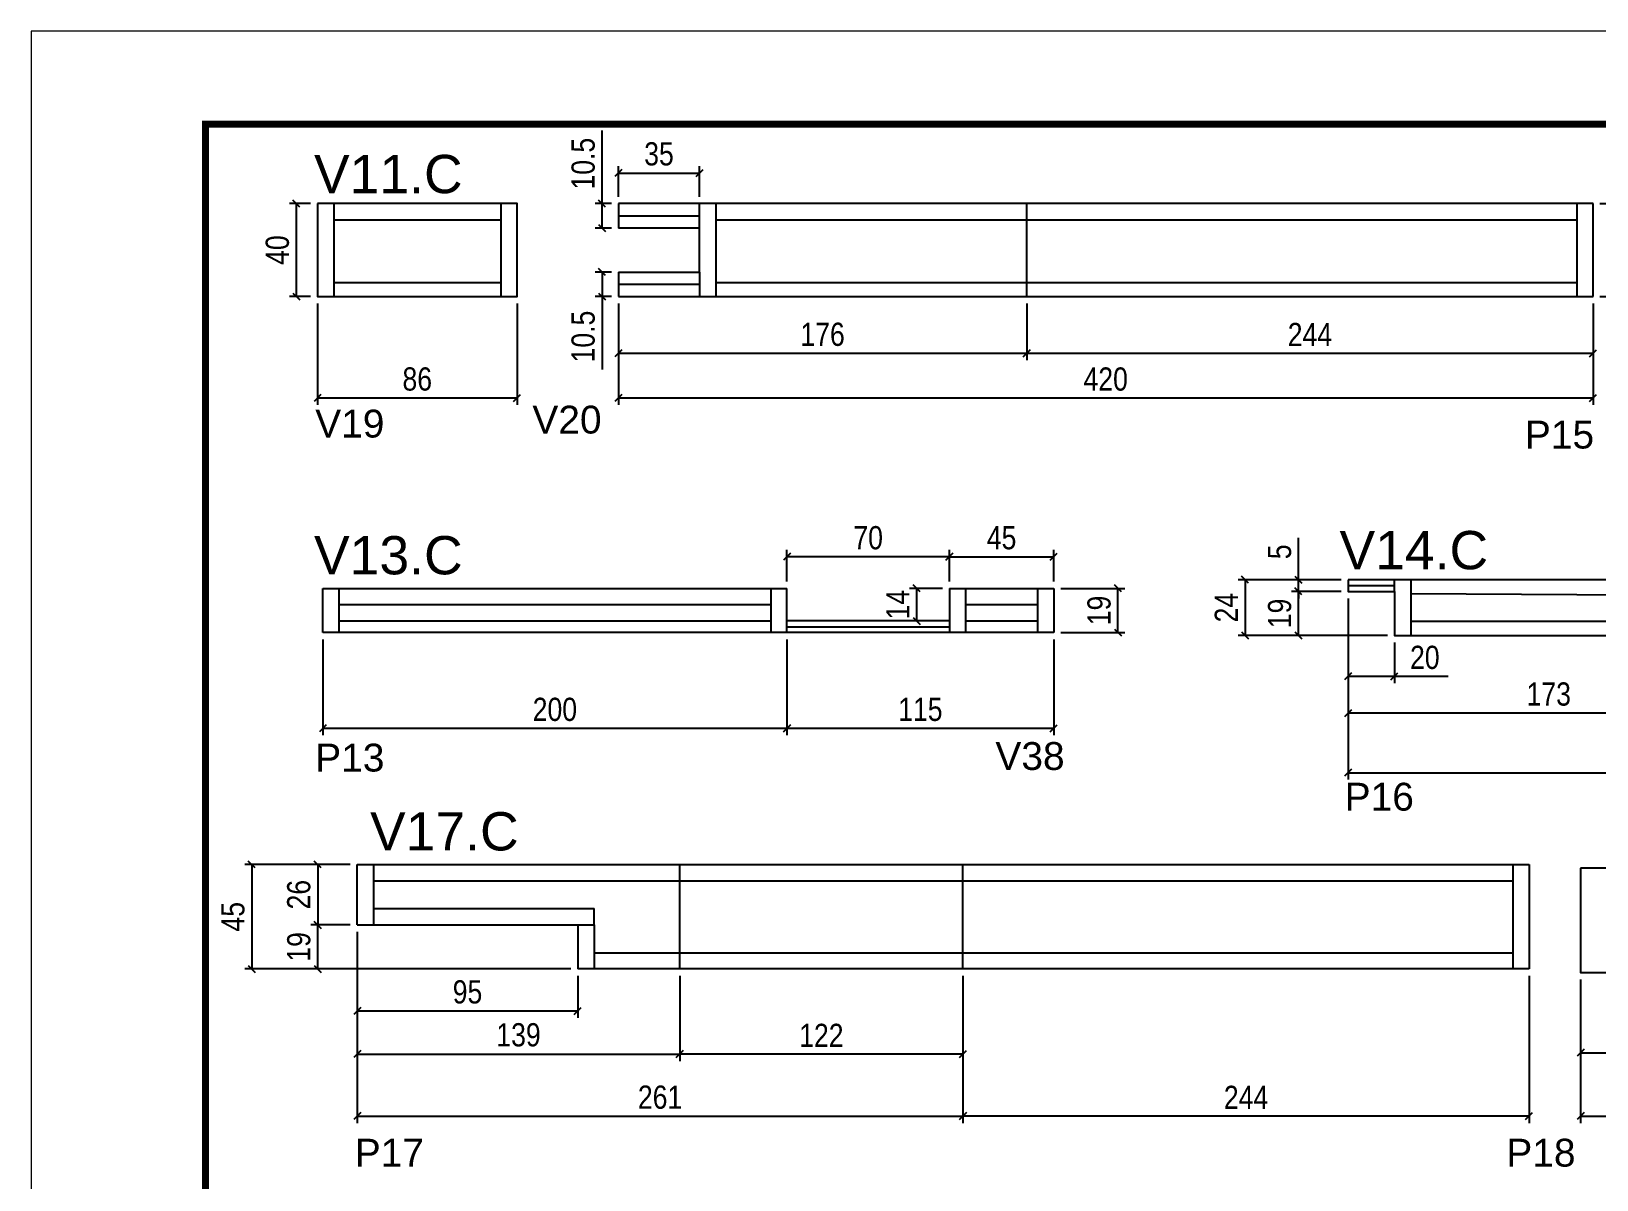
# Model space of a CAD drawing. Extents: x 2513 to 8766, y 921 to 4268.
# Drawn here: x 5696 to 6371, y 2625 to 3120 of the extents above; entities that cross this region are included whole.
import ezdxf

# ---------------------------------------------------------------- set-up
doc = ezdxf.new("R2010")
doc.units = 0
doc.linetypes.add('DASHED', pattern=[0.75, 0.5, -0.25])
for name, color, linetype in [('5', 5, 'Continuous'), ('COTA', 241, 'Continuous'), ('NOMENCLATURA', 7, 'Continuous'), ('Painéis', 200, 'Continuous'), ('SARR_2.2x7', 40, 'Continuous'), ('SARR_EDITAR', 141, 'Continuous')]:
    doc.layers.add(name, color=color, linetype=linetype)
doc.layers.add('Folhas', color=255, linetype='Continuous', lineweight=9)
doc.layers.add('SARRAFO DE PRESSAO', color=251, linetype='DASHED', lineweight=9)
doc.styles.add('COTA TECNICA', font='techl___.ttf', dxfattribs={"height": 10})
doc.styles.add('COTA TECNICA-50', font='techl___.ttf', dxfattribs={"height": 10})
doc.styles.get("Standard").update_dxf_attribs({"font": 'arial.ttf'})
doc.dimstyles.new('COTA PAINEL-50', dxfattribs={"dimtxt": 10, "dimasz": 3, "dimexe": 3, "dimexo": 3, "dimgap": 3, "dimtad": 1, "dimdec": 1, "dimzin": 12, "dimdsep": 46, "dimtxsty": 'COTA TECNICA-50', "dimblk1": 'OBLIQUE', "dimblk2": 'OBLIQUE', "dimsah": 1, "dimcen": 0.9, "dimclrd": 4, "dimclre": 4, "dimclrt": 240, "dimadec": 1, "dimazin": 3, "dimtfac": 1, "dimtdec": 1, "dimtmove": 0, "dimatfit": 3, "dimfxl": 1, "dimtolj": 1, "dimtzin": 12, "dimarcsym": 0})
doc.dimstyles.new('PAINEL', dxfattribs={"dimtxt": 10, "dimasz": 3, "dimexe": 3, "dimexo": 3, "dimgap": 3, "dimtad": 1, "dimdec": 1, "dimzin": 12, "dimdsep": 46, "dimtxsty": 'COTA TECNICA', "dimblk1": 'OBLIQUE', "dimblk2": 'OBLIQUE', "dimsah": 1, "dimcen": 0.9, "dimclrd": 4, "dimclre": 4, "dimclrt": 240, "dimadec": 1, "dimazin": 3, "dimtfac": 1, "dimtdec": 1, "dimtmove": 0, "dimatfit": 3, "dimfxl": 1, "dimtolj": 1, "dimtzin": 12, "dimarcsym": 0})

# ---------------------------------------------------------------- blocks, each defined once
blk = doc.blocks.new('9999999999')
at = {"layer": 'Folhas'}
blk.add_lwpolyline([(98138.98, 34190.21), (99623.98, 34190.21), (99623.98, 35240.21), (98138.98, 35240.21)], close=True, dxfattribs=at)
at = {"layer": 'Folhas', "color": 30, "const_width": 3}
blk.add_lwpolyline([(98213.98, 34230.21), (99583.98, 34230.21), (99583.98, 35200.21), (98213.98, 35200.21)], close=True, dxfattribs=at)
blk = doc.blocks.new('_Oblique')
at = {"color": 0, "linetype": 'ByBlock', "lineweight": -2}
blk.add_line((-0.5, -0.5), (0.5, 0.5), dxfattribs=at)
blk = doc.blocks.new('*D215')
at = {"layer": 'COTA', "color": 4, "lineweight": -2, "transparency": 16777216}
for p, q in [((6263.89, 2875.36), (6263.89, 2822.85)), ((6436.89, 2856.36), (6436.89, 2822.85)), ((6436.89, 2825.85), (6263.89, 2825.85))]:
    blk.add_line(p, q, dxfattribs=at)
at = {"layer": 'Defpoints', "color": 0, "transparency": 16777216}
for p in [(6263.89, 2878.36), (6436.89, 2859.36), (6263.89, 2825.85)]:
    blk.add_point(p, dxfattribs=at)
at = {"layer": 'COTA', "color": 4, "lineweight": -2, "transparency": 16777216, "xscale": 3, "yscale": 3, "zscale": 3, "rotation": 180}
blk.add_blockref('_Oblique', (6263.89, 2825.85), dxfattribs=at)
at = {"layer": 'COTA', "color": 4, "lineweight": -2, "transparency": 16777216, "xscale": 3, "yscale": 3, "zscale": 3}
blk.add_blockref('_Oblique', (6436.89, 2825.85), dxfattribs=at)
at = {"layer": 'COTA', "color": 240, "transparency": 16777216, "insert": (6350.39, 2834.07), "char_height": 10, "attachment_point": 5, "style": 'COTA TECNICA'}
blk.add_mtext('\\A1;173', dxfattribs=at)
blk = doc.blocks.new('*D216')
at = {"layer": 'COTA', "color": 4, "lineweight": -2, "transparency": 16777216}
for p, q in [((6263.89, 2875.36), (6263.89, 2838.76)), ((6283.89, 2856.36), (6283.89, 2838.76)), ((6263.89, 2841.76), (6283.89, 2841.76)), ((6283.89, 2841.76), (6307.1, 2841.76))]:
    blk.add_line(p, q, dxfattribs=at)
at = {"layer": 'Defpoints', "color": 0, "transparency": 16777216}
for p in [(6263.89, 2878.36), (6283.89, 2859.36), (6283.89, 2841.76)]:
    blk.add_point(p, dxfattribs=at)
at = {"layer": 'COTA', "color": 4, "lineweight": -2, "transparency": 16777216, "xscale": 3, "yscale": 3, "zscale": 3, "rotation": 180}
blk.add_blockref('_Oblique', (6263.89, 2841.76), dxfattribs=at)
at = {"layer": 'COTA', "color": 4, "lineweight": -2, "transparency": 16777216, "xscale": 3, "yscale": 3, "zscale": 3}
blk.add_blockref('_Oblique', (6283.89, 2841.76), dxfattribs=at)
at = {"layer": 'COTA', "color": 240, "transparency": 16777216, "insert": (6296.99, 2849.86), "char_height": 10, "attachment_point": 5, "style": 'COTA TECNICA'}
blk.add_mtext('\\A1;20', dxfattribs=at)
blk = doc.blocks.new('*D94')
at = {"layer": 'COTA', "color": 4, "lineweight": -2, "transparency": 16777216}
for p, q in [((6260.89, 2878.36), (6239.54, 2878.36)), ((6242.54, 2859.36), (6242.54, 2878.36)), ((6280.89, 2859.36), (6239.54, 2859.36))]:
    blk.add_line(p, q, dxfattribs=at)
at = {"layer": 'Defpoints', "color": 0, "transparency": 16777216}
for p in [(6242.54, 2878.36), (6263.89, 2878.36), (6283.89, 2859.36)]:
    blk.add_point(p, dxfattribs=at)
at = {"layer": 'COTA', "color": 4, "lineweight": -2, "transparency": 16777216, "xscale": 3, "yscale": 3, "zscale": 3}
for p, rotation in [((6242.54, 2878.36), 90), ((6242.54, 2859.36), 270)]:
    blk.add_blockref('_Oblique', p, dxfattribs=dict(at, rotation=rotation))
at = {"layer": 'COTA', "color": 240, "transparency": 16777216, "insert": (6234.45, 2868.86), "char_height": 10, "attachment_point": 5, "rotation": 90, "style": 'COTA TECNICA'}
blk.add_mtext('\\A1;19', dxfattribs=at)
blk = doc.blocks.new('*D217')
at = {"layer": 'COTA', "color": 4, "lineweight": -2, "transparency": 16777216}
for p, q in [((6242.54, 2883.36), (6242.54, 2901.45)), ((6260.89, 2883.36), (6239.54, 2883.36)), ((6242.54, 2878.36), (6242.54, 2883.36)), ((6260.89, 2878.36), (6239.54, 2878.36)), ((6242.54, 2878.36), (6242.54, 2875.36))]:
    blk.add_line(p, q, dxfattribs=at)
at = {"layer": 'Defpoints', "color": 0, "transparency": 16777216}
for p in [(6242.54, 2883.36), (6263.89, 2883.36), (6263.89, 2878.36)]:
    blk.add_point(p, dxfattribs=at)
at = {"layer": 'COTA', "color": 4, "lineweight": -2, "transparency": 16777216, "xscale": 3, "yscale": 3, "zscale": 3}
for p, rotation in [((6242.54, 2883.36), 270), ((6242.54, 2878.36), 90)]:
    blk.add_blockref('_Oblique', p, dxfattribs=dict(at, rotation=rotation))
at = {"layer": 'COTA', "color": 240, "transparency": 16777216, "insert": (6234.43, 2895.41), "char_height": 10, "attachment_point": 5, "rotation": 90, "style": 'COTA TECNICA'}
blk.add_mtext('\\A1;5', dxfattribs=at)
blk = doc.blocks.new('*D95')
at = {"layer": 'COTA', "color": 4, "lineweight": -2, "transparency": 16777216}
for p, q in [((6260.89, 2883.36), (6216.51, 2883.36)), ((6219.51, 2883.36), (6219.51, 2859.36)), ((6280.89, 2859.36), (6216.51, 2859.36))]:
    blk.add_line(p, q, dxfattribs=at)
at = {"layer": 'Defpoints', "color": 0, "transparency": 16777216}
for p in [(6263.89, 2883.36), (6219.51, 2859.36), (6283.89, 2859.36)]:
    blk.add_point(p, dxfattribs=at)
at = {"layer": 'COTA', "color": 4, "lineweight": -2, "transparency": 16777216, "xscale": 3, "yscale": 3, "zscale": 3}
for p, rotation in [((6219.51, 2883.36), 90), ((6219.51, 2859.36), 270)]:
    blk.add_blockref('_Oblique', p, dxfattribs=dict(at, rotation=rotation))
at = {"layer": 'COTA', "color": 240, "transparency": 16777216, "insert": (6211.44, 2871.36), "char_height": 10, "attachment_point": 5, "rotation": 90, "style": 'COTA TECNICA'}
blk.add_mtext('\\A1;24', dxfattribs=at)
blk = doc.blocks.new('*D225')
at = {"layer": 'COTA', "color": 4, "lineweight": -2, "transparency": 16777216}
for p, q in [((5822.11, 2857.64), (5822.11, 2816.36)), ((6022.11, 2857.64), (6022.11, 2816.36)), ((5822.11, 2819.36), (6022.11, 2819.36))]:
    blk.add_line(p, q, dxfattribs=at)
at = {"layer": 'Defpoints', "color": 0, "transparency": 16777216}
for p in [(5822.11, 2860.64), (6022.11, 2860.64), (6022.11, 2819.36)]:
    blk.add_point(p, dxfattribs=at)
at = {"layer": 'COTA', "color": 4, "lineweight": -2, "transparency": 16777216, "xscale": 3, "yscale": 3, "zscale": 3, "rotation": 180}
blk.add_blockref('_Oblique', (5822.11, 2819.36), dxfattribs=at)
at = {"layer": 'COTA', "color": 4, "lineweight": -2, "transparency": 16777216, "xscale": 3, "yscale": 3, "zscale": 3}
blk.add_blockref('_Oblique', (6022.11, 2819.36), dxfattribs=at)
at = {"layer": 'COTA', "color": 240, "transparency": 16777216, "insert": (5922.11, 2827.46), "char_height": 10, "attachment_point": 5, "style": 'COTA TECNICA'}
blk.add_mtext('\\A1;200', dxfattribs=at)
blk = doc.blocks.new('*D96')
at = {"layer": 'COTA', "color": 4, "lineweight": -2, "transparency": 16777216}
for p, q in [((6022.11, 2857.64), (6022.11, 2816.36)), ((6137.11, 2857.64), (6137.11, 2816.36)), ((6022.11, 2819.36), (6137.11, 2819.36))]:
    blk.add_line(p, q, dxfattribs=at)
at = {"layer": 'Defpoints', "color": 0, "transparency": 16777216}
for p in [(6022.11, 2860.64), (6137.11, 2860.64), (6137.11, 2819.36)]:
    blk.add_point(p, dxfattribs=at)
at = {"layer": 'COTA', "color": 4, "lineweight": -2, "transparency": 16777216, "xscale": 3, "yscale": 3, "zscale": 3, "rotation": 180}
blk.add_blockref('_Oblique', (6022.11, 2819.36), dxfattribs=at)
at = {"layer": 'COTA', "color": 4, "lineweight": -2, "transparency": 16777216, "xscale": 3, "yscale": 3, "zscale": 3}
blk.add_blockref('_Oblique', (6137.11, 2819.36), dxfattribs=at)
at = {"layer": 'COTA', "color": 240, "transparency": 16777216, "insert": (6079.61, 2827.47), "char_height": 10, "attachment_point": 5, "style": 'COTA TECNICA'}
blk.add_mtext('\\A1;115', dxfattribs=at)
blk = doc.blocks.new('*D226')
at = {"layer": 'COTA', "color": 4, "lineweight": -2, "transparency": 16777216}
for p, q in [((6022.11, 2882.64), (6022.11, 2896.31)), ((6092.11, 2882.64), (6092.11, 2896.31)), ((6092.11, 2893.31), (6022.11, 2893.31))]:
    blk.add_line(p, q, dxfattribs=at)
at = {"layer": 'Defpoints', "color": 0, "transparency": 16777216}
for p in [(6022.11, 2893.31), (6022.11, 2879.64), (6092.11, 2879.64)]:
    blk.add_point(p, dxfattribs=at)
at = {"layer": 'COTA', "color": 4, "lineweight": -2, "transparency": 16777216, "xscale": 3, "yscale": 3, "zscale": 3, "rotation": 180}
blk.add_blockref('_Oblique', (6022.11, 2893.31), dxfattribs=at)
at = {"layer": 'COTA', "color": 4, "lineweight": -2, "transparency": 16777216, "xscale": 3, "yscale": 3, "zscale": 3}
blk.add_blockref('_Oblique', (6092.11, 2893.31), dxfattribs=at)
at = {"layer": 'COTA', "color": 240, "transparency": 16777216, "insert": (6057.11, 2901.41), "char_height": 10, "attachment_point": 5, "style": 'COTA TECNICA'}
blk.add_mtext('\\A1;70', dxfattribs=at)
blk = doc.blocks.new('*D227')
at = {"layer": 'COTA', "color": 4, "lineweight": -2, "transparency": 16777216}
for p, q in [((6089.11, 2879.64), (6074.95, 2879.64)), ((6077.95, 2879.64), (6077.95, 2865.64)), ((6089.11, 2865.64), (6074.95, 2865.64))]:
    blk.add_line(p, q, dxfattribs=at)
at = {"layer": 'Defpoints', "color": 0, "transparency": 16777216}
for p in [(6092.11, 2879.64), (6077.95, 2865.64), (6092.11, 2865.64)]:
    blk.add_point(p, dxfattribs=at)
at = {"layer": 'COTA', "color": 4, "lineweight": -2, "transparency": 16777216, "xscale": 3, "yscale": 3, "zscale": 3}
for p, rotation in [((6077.95, 2879.64), 90), ((6077.95, 2865.64), 270)]:
    blk.add_blockref('_Oblique', p, dxfattribs=dict(at, rotation=rotation))
at = {"layer": 'COTA', "color": 240, "transparency": 16777216, "insert": (6069.87, 2872.64), "char_height": 10, "attachment_point": 5, "rotation": 90, "style": 'COTA TECNICA'}
blk.add_mtext('\\A1;14', dxfattribs=at)
blk = doc.blocks.new('*D97')
at = {"layer": 'COTA', "color": 4, "lineweight": -2, "transparency": 16777216}
for p, q in [((6092.11, 2882.64), (6092.11, 2896.31)), ((6137.11, 2882.64), (6137.11, 2896.31)), ((6092.11, 2893.31), (6137.11, 2893.31))]:
    blk.add_line(p, q, dxfattribs=at)
at = {"layer": 'Defpoints', "color": 0, "transparency": 16777216}
for p in [(6137.11, 2893.31), (6092.11, 2879.64), (6137.11, 2879.64)]:
    blk.add_point(p, dxfattribs=at)
at = {"layer": 'COTA', "color": 4, "lineweight": -2, "transparency": 16777216, "xscale": 3, "yscale": 3, "zscale": 3, "rotation": 180}
blk.add_blockref('_Oblique', (6092.11, 2893.31), dxfattribs=at)
at = {"layer": 'COTA', "color": 4, "lineweight": -2, "transparency": 16777216, "xscale": 3, "yscale": 3, "zscale": 3}
blk.add_blockref('_Oblique', (6137.11, 2893.31), dxfattribs=at)
at = {"layer": 'COTA', "color": 240, "transparency": 16777216, "insert": (6114.61, 2901.42), "char_height": 10, "attachment_point": 5, "style": 'COTA TECNICA'}
blk.add_mtext('\\A1;45', dxfattribs=at)
blk = doc.blocks.new('*D98')
at = {"layer": 'COTA', "color": 4, "lineweight": -2, "transparency": 16777216}
for p, q in [((6140.11, 2879.64), (6167.74, 2879.64)), ((6164.74, 2860.64), (6164.74, 2879.64)), ((6140.11, 2860.64), (6167.74, 2860.64))]:
    blk.add_line(p, q, dxfattribs=at)
at = {"layer": 'Defpoints', "color": 0, "transparency": 16777216}
for p in [(6137.11, 2879.64), (6164.74, 2879.64), (6137.11, 2860.64)]:
    blk.add_point(p, dxfattribs=at)
at = {"layer": 'COTA', "color": 4, "lineweight": -2, "transparency": 16777216, "xscale": 3, "yscale": 3, "zscale": 3}
for p, rotation in [((6164.74, 2879.64), 90), ((6164.74, 2860.64), 270)]:
    blk.add_blockref('_Oblique', p, dxfattribs=dict(at, rotation=rotation))
at = {"layer": 'COTA', "color": 240, "transparency": 16777216, "insert": (6156.65, 2870.14), "char_height": 10, "attachment_point": 5, "rotation": 90, "style": 'COTA TECNICA'}
blk.add_mtext('\\A1;19', dxfattribs=at)
blk = doc.blocks.new('*D101')
at = {"layer": 'COTA', "color": 4, "linetype": 'ByBlock', "lineweight": -2, "transparency": 16777216}
for p, q in [((6364.13, 2711.1), (6364.13, 2649.28)), ((6659.13, 2711.1), (6659.13, 2649.28)), ((6364.13, 2652.28), (6659.13, 2652.28))]:
    blk.add_line(p, q, dxfattribs=at)
at = {"layer": 'Defpoints', "color": 0, "linetype": 'ByBlock', "transparency": 16777216}
for p in [(6364.13, 2714.1), (6659.13, 2714.1), (6659.13, 2652.28)]:
    blk.add_point(p, dxfattribs=at)
at = {"layer": 'COTA', "color": 4, "linetype": 'ByBlock', "lineweight": -2, "transparency": 16777216, "xscale": 3, "yscale": 3, "zscale": 3, "rotation": 180}
blk.add_blockref('_Oblique', (6364.13, 2652.28), dxfattribs=at)
at = {"layer": 'COTA', "color": 4, "linetype": 'ByBlock', "lineweight": -2, "transparency": 16777216, "xscale": 3, "yscale": 3, "zscale": 3}
blk.add_blockref('_Oblique', (6659.13, 2652.28), dxfattribs=at)
at = {"layer": 'COTA', "color": 240, "linetype": 'ByBlock', "transparency": 16777216, "insert": (6511.63, 2660.42), "char_height": 10, "attachment_point": 5, "style": 'COTA TECNICA-50'}
blk.add_mtext('\\A1;295', dxfattribs=at)
blk = doc.blocks.new('*D7')
at = {"layer": 'COTA', "color": 4, "lineweight": -2, "transparency": 16777216}
for p, q in [((6364.13, 2711.1), (6364.13, 2676.55)), ((6608.13, 2711.1), (6608.13, 2676.55)), ((6364.13, 2679.55), (6608.13, 2679.55))]:
    blk.add_line(p, q, dxfattribs=at)
at = {"layer": 'Defpoints', "color": 0, "transparency": 16777216}
for p in [(6364.13, 2714.1), (6608.13, 2714.1), (6608.13, 2679.55)]:
    blk.add_point(p, dxfattribs=at)
at = {"layer": 'COTA', "color": 4, "lineweight": -2, "transparency": 16777216, "xscale": 3, "yscale": 3, "zscale": 3, "rotation": 180}
blk.add_blockref('_Oblique', (6364.13, 2679.55), dxfattribs=at)
at = {"layer": 'COTA', "color": 4, "lineweight": -2, "transparency": 16777216, "xscale": 3, "yscale": 3, "zscale": 3}
blk.add_blockref('_Oblique', (6608.13, 2679.55), dxfattribs=at)
at = {"layer": 'COTA', "color": 240, "transparency": 16777216, "insert": (6486.13, 2687.63), "char_height": 10, "attachment_point": 5, "style": 'COTA TECNICA'}
blk.add_mtext('\\A1;244', dxfattribs=at)
blk = doc.blocks.new('*D103')
at = {"layer": 'COTA', "color": 4, "lineweight": -2, "transparency": 16777216}
for p, q in [((5833.94, 2760.68), (5816.89, 2760.68)), ((5819.89, 2760.68), (5819.89, 2734.68)), ((5833.94, 2734.68), (5816.89, 2734.68))]:
    blk.add_line(p, q, dxfattribs=at)
at = {"layer": 'Defpoints', "color": 0, "transparency": 16777216}
for p in [(5836.94, 2760.68), (5819.89, 2734.68), (5836.94, 2734.68)]:
    blk.add_point(p, dxfattribs=at)
at = {"layer": 'COTA', "color": 4, "lineweight": -2, "transparency": 16777216, "xscale": 3, "yscale": 3, "zscale": 3}
for p, rotation in [((5819.89, 2760.68), 90), ((5819.89, 2734.68), 270)]:
    blk.add_blockref('_Oblique', p, dxfattribs=dict(at, rotation=rotation))
at = {"layer": 'COTA', "color": 240, "transparency": 16777216, "insert": (5811.79, 2747.68), "char_height": 10, "attachment_point": 5, "rotation": 90, "style": 'COTA TECNICA'}
blk.add_mtext('\\A1;26', dxfattribs=at)
blk = doc.blocks.new('*D104')
at = {"layer": 'COTA', "color": 4, "lineweight": -2, "transparency": 16777216}
for p, q in [((5833.94, 2734.68), (5816.89, 2734.68)), ((5819.89, 2715.68), (5819.89, 2734.68)), ((5928.98, 2715.68), (5816.89, 2715.68))]:
    blk.add_line(p, q, dxfattribs=at)
at = {"layer": 'Defpoints', "color": 0, "transparency": 16777216}
for p in [(5819.89, 2734.68), (5836.94, 2734.68), (5931.98, 2715.68)]:
    blk.add_point(p, dxfattribs=at)
at = {"layer": 'COTA', "color": 4, "lineweight": -2, "transparency": 16777216, "xscale": 3, "yscale": 3, "zscale": 3}
for p, rotation in [((5819.89, 2734.68), 90), ((5819.89, 2715.68), 270)]:
    blk.add_blockref('_Oblique', p, dxfattribs=dict(at, rotation=rotation))
at = {"layer": 'COTA', "color": 240, "transparency": 16777216, "insert": (5811.8, 2725.18), "char_height": 10, "attachment_point": 5, "rotation": 90, "style": 'COTA TECNICA'}
blk.add_mtext('\\A1;19', dxfattribs=at)
blk = doc.blocks.new('*D9')
at = {"layer": 'COTA', "color": 4, "lineweight": -2, "transparency": 16777216}
for p, q in [((5833.94, 2760.68), (5788.51, 2760.68)), ((5791.51, 2760.68), (5791.51, 2715.68)), ((5928.98, 2715.68), (5788.51, 2715.68))]:
    blk.add_line(p, q, dxfattribs=at)
at = {"layer": 'Defpoints', "color": 0, "transparency": 16777216}
for p in [(5836.94, 2760.68), (5791.51, 2715.68), (5931.98, 2715.68)]:
    blk.add_point(p, dxfattribs=at)
at = {"layer": 'COTA', "color": 4, "lineweight": -2, "transparency": 16777216, "xscale": 3, "yscale": 3, "zscale": 3}
for p, rotation in [((5791.51, 2760.68), 90), ((5791.51, 2715.68), 270)]:
    blk.add_blockref('_Oblique', p, dxfattribs=dict(at, rotation=rotation))
at = {"layer": 'COTA', "color": 240, "transparency": 16777216, "insert": (5783.4, 2738.18), "char_height": 10, "attachment_point": 5, "rotation": 90, "style": 'COTA TECNICA'}
blk.add_mtext('\\A1;45', dxfattribs=at)
blk = doc.blocks.new('*D105')
at = {"layer": 'COTA', "color": 4, "lineweight": -2, "transparency": 16777216}
for p, q in [((6097.94, 2712.68), (6097.94, 2649.28)), ((6341.94, 2712.68), (6341.94, 2649.28)), ((6341.94, 2652.28), (6097.94, 2652.28))]:
    blk.add_line(p, q, dxfattribs=at)
at = {"layer": 'Defpoints', "color": 0, "transparency": 16777216}
for p in [(6097.94, 2715.68), (6341.94, 2715.68), (6097.94, 2652.28)]:
    blk.add_point(p, dxfattribs=at)
at = {"layer": 'COTA', "color": 4, "lineweight": -2, "transparency": 16777216, "xscale": 3, "yscale": 3, "zscale": 3, "rotation": 180}
blk.add_blockref('_Oblique', (6097.94, 2652.28), dxfattribs=at)
at = {"layer": 'COTA', "color": 4, "lineweight": -2, "transparency": 16777216, "xscale": 3, "yscale": 3, "zscale": 3}
blk.add_blockref('_Oblique', (6341.94, 2652.28), dxfattribs=at)
at = {"layer": 'COTA', "color": 240, "transparency": 16777216, "insert": (6219.94, 2660.35), "char_height": 10, "attachment_point": 5, "style": 'COTA TECNICA'}
blk.add_mtext('\\A1;244', dxfattribs=at)
blk = doc.blocks.new('*D10')
at = {"layer": 'COTA', "color": 4, "lineweight": -2, "transparency": 16777216}
for p, q in [((5975.94, 2712.68), (5975.94, 2676)), ((6097.94, 2712.68), (6097.94, 2676)), ((6097.94, 2679), (5975.94, 2679))]:
    blk.add_line(p, q, dxfattribs=at)
at = {"layer": 'Defpoints', "color": 0, "transparency": 16777216}
for p in [(5975.94, 2715.68), (6097.94, 2715.68), (5975.94, 2679)]:
    blk.add_point(p, dxfattribs=at)
at = {"layer": 'COTA', "color": 4, "lineweight": -2, "transparency": 16777216, "xscale": 3, "yscale": 3, "zscale": 3, "rotation": 180}
blk.add_blockref('_Oblique', (5975.94, 2679), dxfattribs=at)
at = {"layer": 'COTA', "color": 4, "lineweight": -2, "transparency": 16777216, "xscale": 3, "yscale": 3, "zscale": 3}
blk.add_blockref('_Oblique', (6097.94, 2679), dxfattribs=at)
at = {"layer": 'COTA', "color": 240, "transparency": 16777216, "insert": (6036.94, 2687.06), "char_height": 10, "attachment_point": 5, "style": 'COTA TECNICA'}
blk.add_mtext('\\A1;122', dxfattribs=at)
blk = doc.blocks.new('*D11')
at = {"layer": 'COTA', "color": 4, "lineweight": -2, "transparency": 16777216}
for p, q in [((5836.94, 2731.68), (5836.94, 2676)), ((5975.94, 2712.68), (5975.94, 2676)), ((5836.94, 2679), (5975.94, 2679))]:
    blk.add_line(p, q, dxfattribs=at)
at = {"layer": 'Defpoints', "color": 0, "transparency": 16777216}
for p in [(5836.94, 2734.68), (5975.94, 2715.68), (5975.94, 2679)]:
    blk.add_point(p, dxfattribs=at)
at = {"layer": 'COTA', "color": 4, "lineweight": -2, "transparency": 16777216, "xscale": 3, "yscale": 3, "zscale": 3, "rotation": 180}
blk.add_blockref('_Oblique', (5836.94, 2679), dxfattribs=at)
at = {"layer": 'COTA', "color": 4, "lineweight": -2, "transparency": 16777216, "xscale": 3, "yscale": 3, "zscale": 3}
blk.add_blockref('_Oblique', (5975.94, 2679), dxfattribs=at)
at = {"layer": 'COTA', "color": 240, "transparency": 16777216, "insert": (5906.44, 2687.25), "char_height": 10, "attachment_point": 5, "style": 'COTA TECNICA'}
blk.add_mtext('\\A1;139', dxfattribs=at)
blk = doc.blocks.new('*D12')
at = {"layer": 'COTA', "color": 4, "lineweight": -2, "transparency": 16777216}
for p, q in [((5836.94, 2731.68), (5836.94, 2694.6)), ((5931.98, 2712.68), (5931.98, 2694.6)), ((5836.94, 2697.6), (5931.98, 2697.6))]:
    blk.add_line(p, q, dxfattribs=at)
at = {"layer": 'Defpoints', "color": 0, "transparency": 16777216}
for p in [(5836.94, 2734.68), (5931.98, 2715.68), (5931.98, 2697.6)]:
    blk.add_point(p, dxfattribs=at)
at = {"layer": 'COTA', "color": 4, "lineweight": -2, "transparency": 16777216, "xscale": 3, "yscale": 3, "zscale": 3, "rotation": 180}
blk.add_blockref('_Oblique', (5836.94, 2697.6), dxfattribs=at)
at = {"layer": 'COTA', "color": 4, "lineweight": -2, "transparency": 16777216, "xscale": 3, "yscale": 3, "zscale": 3}
blk.add_blockref('_Oblique', (5931.98, 2697.6), dxfattribs=at)
at = {"layer": 'COTA', "color": 240, "transparency": 16777216, "insert": (5884.46, 2705.74), "char_height": 10, "attachment_point": 5, "style": 'COTA TECNICA'}
blk.add_mtext('\\A1;95', dxfattribs=at)
blk = doc.blocks.new('*D256')
at = {"layer": 'COTA', "color": 4, "linetype": 'ByBlock', "lineweight": -2, "transparency": 16777216}
for p, q in [((5819.81, 3002.41), (5819.81, 2958.68)), ((5905.81, 3002.41), (5905.81, 2958.68)), ((5819.81, 2961.68), (5905.81, 2961.68))]:
    blk.add_line(p, q, dxfattribs=at)
at = {"layer": 'Defpoints', "color": 0, "linetype": 'ByBlock', "transparency": 16777216}
for p in [(5819.81, 3005.41), (5905.81, 3005.41), (5905.81, 2961.68)]:
    blk.add_point(p, dxfattribs=at)
at = {"layer": 'COTA', "color": 4, "linetype": 'ByBlock', "lineweight": -2, "transparency": 16777216, "xscale": 3, "yscale": 3, "zscale": 3, "rotation": 180}
blk.add_blockref('_Oblique', (5819.81, 2961.68), dxfattribs=at)
at = {"layer": 'COTA', "color": 4, "linetype": 'ByBlock', "lineweight": -2, "transparency": 16777216, "xscale": 3, "yscale": 3, "zscale": 3}
blk.add_blockref('_Oblique', (5905.81, 2961.68), dxfattribs=at)
at = {"layer": 'COTA', "color": 240, "linetype": 'ByBlock', "transparency": 16777216, "insert": (5862.81, 2969.8), "char_height": 10, "attachment_point": 5, "style": 'COTA TECNICA-50'}
blk.add_mtext('\\A1;86', dxfattribs=at)
blk = doc.blocks.new('*D257')
at = {"layer": 'COTA', "color": 4, "lineweight": -2, "transparency": 16777216}
for p, q in [((5816.81, 3045.41), (5807.68, 3045.41)), ((5810.68, 3045.41), (5810.68, 3005.41)), ((5816.81, 3005.41), (5807.68, 3005.41))]:
    blk.add_line(p, q, dxfattribs=at)
at = {"layer": 'Defpoints', "color": 0, "transparency": 16777216}
for p in [(5819.81, 3045.41), (5810.68, 3005.41), (5819.81, 3005.41)]:
    blk.add_point(p, dxfattribs=at)
at = {"layer": 'COTA', "color": 4, "lineweight": -2, "transparency": 16777216, "xscale": 3, "yscale": 3, "zscale": 3}
for p, rotation in [((5810.68, 3045.41), 90), ((5810.68, 3005.41), 270)]:
    blk.add_blockref('_Oblique', p, dxfattribs=dict(at, rotation=rotation))
at = {"layer": 'COTA', "color": 240, "transparency": 16777216, "insert": (5802.57, 3025.41), "char_height": 10, "attachment_point": 5, "rotation": 90, "style": 'COTA TECNICA'}
blk.add_mtext('\\A1;40', dxfattribs=at)
blk = doc.blocks.new('*D247')
at = {"layer": 'COTA', "color": 4, "linetype": 'ByBlock', "lineweight": -2, "transparency": 16777216}
for p, q in [((5949.47, 3002.41), (5949.47, 2958.68)), ((6369.47, 3002.41), (6369.47, 2958.68)), ((5949.47, 2961.68), (6369.47, 2961.68))]:
    blk.add_line(p, q, dxfattribs=at)
at = {"layer": 'Defpoints', "color": 0, "linetype": 'ByBlock', "transparency": 16777216}
for p in [(5949.47, 3005.41), (6369.47, 3005.41), (6369.47, 2961.68)]:
    blk.add_point(p, dxfattribs=at)
at = {"layer": 'COTA', "color": 4, "linetype": 'ByBlock', "lineweight": -2, "transparency": 16777216, "xscale": 3, "yscale": 3, "zscale": 3, "rotation": 180}
blk.add_blockref('_Oblique', (5949.47, 2961.68), dxfattribs=at)
at = {"layer": 'COTA', "color": 4, "linetype": 'ByBlock', "lineweight": -2, "transparency": 16777216, "xscale": 3, "yscale": 3, "zscale": 3}
blk.add_blockref('_Oblique', (6369.47, 2961.68), dxfattribs=at)
at = {"layer": 'COTA', "color": 240, "linetype": 'ByBlock', "transparency": 16777216, "insert": (6159.47, 2969.78), "char_height": 10, "attachment_point": 5, "style": 'COTA TECNICA-50'}
blk.add_mtext('\\A1;420', dxfattribs=at)
blk = doc.blocks.new('*D248')
at = {"layer": 'COTA', "color": 4, "lineweight": -2, "transparency": 16777216}
for p, q in [((5949.47, 3002.41), (5949.47, 2977.96)), ((6125.47, 3002.41), (6125.47, 2977.96)), ((5949.47, 2980.96), (6125.47, 2980.96))]:
    blk.add_line(p, q, dxfattribs=at)
at = {"layer": 'Defpoints', "color": 0, "transparency": 16777216}
for p in [(5949.47, 3005.41), (6125.47, 3005.41), (6125.47, 2980.96)]:
    blk.add_point(p, dxfattribs=at)
at = {"layer": 'COTA', "color": 4, "lineweight": -2, "transparency": 16777216, "xscale": 3, "yscale": 3, "zscale": 3, "rotation": 180}
blk.add_blockref('_Oblique', (5949.47, 2980.96), dxfattribs=at)
at = {"layer": 'COTA', "color": 4, "lineweight": -2, "transparency": 16777216, "xscale": 3, "yscale": 3, "zscale": 3}
blk.add_blockref('_Oblique', (6125.47, 2980.96), dxfattribs=at)
at = {"layer": 'COTA', "color": 240, "transparency": 16777216, "insert": (6037.47, 2989.06), "char_height": 10, "attachment_point": 5, "style": 'COTA TECNICA'}
blk.add_mtext('\\A1;176', dxfattribs=at)
blk = doc.blocks.new('*D249')
at = {"layer": 'COTA', "color": 4, "lineweight": -2, "transparency": 16777216}
for p, q in [((6125.47, 3002.41), (6125.47, 2977.96)), ((6369.47, 3002.41), (6369.47, 2977.96)), ((6125.47, 2980.96), (6369.47, 2980.96))]:
    blk.add_line(p, q, dxfattribs=at)
at = {"layer": 'Defpoints', "color": 0, "transparency": 16777216}
for p in [(6125.47, 3005.41), (6369.47, 3005.41), (6369.47, 2980.96)]:
    blk.add_point(p, dxfattribs=at)
at = {"layer": 'COTA', "color": 4, "lineweight": -2, "transparency": 16777216, "xscale": 3, "yscale": 3, "zscale": 3, "rotation": 180}
blk.add_blockref('_Oblique', (6125.47, 2980.96), dxfattribs=at)
at = {"layer": 'COTA', "color": 4, "lineweight": -2, "transparency": 16777216, "xscale": 3, "yscale": 3, "zscale": 3}
blk.add_blockref('_Oblique', (6369.47, 2980.96), dxfattribs=at)
at = {"layer": 'COTA', "color": 240, "transparency": 16777216, "insert": (6247.47, 2989.03), "char_height": 10, "attachment_point": 5, "style": 'COTA TECNICA'}
blk.add_mtext('\\A1;244', dxfattribs=at)
blk = doc.blocks.new('*D250')
at = {"layer": 'COTA', "color": 4, "lineweight": -2, "transparency": 16777216}
for p, q in [((5942.44, 3045.41), (5942.44, 3076.89)), ((5946.47, 3045.41), (5939.44, 3045.41)), ((5942.44, 3034.91), (5942.44, 3045.41)), ((5946.47, 3034.91), (5939.44, 3034.91))]:
    blk.add_line(p, q, dxfattribs=at)
at = {"layer": 'Defpoints', "color": 0, "transparency": 16777216}
for p in [(5942.44, 3045.41), (5949.47, 3045.41), (5949.47, 3034.91)]:
    blk.add_point(p, dxfattribs=at)
at = {"layer": 'COTA', "color": 4, "lineweight": -2, "transparency": 16777216, "xscale": 3, "yscale": 3, "zscale": 3}
for p, rotation in [((5942.44, 3045.41), 90), ((5942.44, 3034.91), 270)]:
    blk.add_blockref('_Oblique', p, dxfattribs=dict(at, rotation=rotation))
at = {"layer": 'COTA', "color": 240, "transparency": 16777216, "insert": (5934.33, 3062.65), "char_height": 10, "attachment_point": 5, "rotation": 90, "style": 'COTA TECNICA'}
blk.add_mtext('\\A1;10.5', dxfattribs=at)
blk = doc.blocks.new('*D251')
at = {"layer": 'COTA', "color": 4, "lineweight": -2, "transparency": 16777216}
for p, q in [((5946.47, 3015.91), (5939.44, 3015.91)), ((5942.44, 3015.91), (5942.44, 3005.41)), ((5946.47, 3005.41), (5939.44, 3005.41)), ((5942.44, 3005.41), (5942.44, 2973.92))]:
    blk.add_line(p, q, dxfattribs=at)
at = {"layer": 'Defpoints', "color": 0, "transparency": 16777216}
for p in [(5949.47, 3015.91), (5942.44, 3005.41), (5949.47, 3005.41)]:
    blk.add_point(p, dxfattribs=at)
at = {"layer": 'COTA', "color": 4, "lineweight": -2, "transparency": 16777216, "xscale": 3, "yscale": 3, "zscale": 3}
for p, rotation in [((5942.44, 3015.91), 90), ((5942.44, 3005.41), 270)]:
    blk.add_blockref('_Oblique', p, dxfattribs=dict(at, rotation=rotation))
at = {"layer": 'COTA', "color": 240, "transparency": 16777216, "insert": (5934.33, 2988.16), "char_height": 10, "attachment_point": 5, "rotation": 90, "style": 'COTA TECNICA'}
blk.add_mtext('\\A1;10.5', dxfattribs=at)
blk = doc.blocks.new('*D252')
at = {"layer": 'COTA', "color": 4, "lineweight": -2, "transparency": 16777216}
for p, q in [((5949.47, 3048.41), (5949.47, 3061.6)), ((5949.47, 3058.6), (5984.47, 3058.6)), ((5984.47, 3048.41), (5984.47, 3061.6))]:
    blk.add_line(p, q, dxfattribs=at)
at = {"layer": 'Defpoints', "color": 0, "transparency": 16777216}
for p in [(5984.47, 3058.6), (5949.47, 3045.41), (5984.47, 3045.41)]:
    blk.add_point(p, dxfattribs=at)
at = {"layer": 'COTA', "color": 4, "lineweight": -2, "transparency": 16777216, "xscale": 3, "yscale": 3, "zscale": 3, "rotation": 180}
blk.add_blockref('_Oblique', (5949.47, 3058.6), dxfattribs=at)
at = {"layer": 'COTA', "color": 4, "lineweight": -2, "transparency": 16777216, "xscale": 3, "yscale": 3, "zscale": 3}
blk.add_blockref('_Oblique', (5984.47, 3058.6), dxfattribs=at)
at = {"layer": 'COTA', "color": 240, "transparency": 16777216, "insert": (5966.97, 3066.82), "char_height": 10, "attachment_point": 5, "style": 'COTA TECNICA'}
blk.add_mtext('\\A1;35', dxfattribs=at)
blk = doc.blocks.new('*D253')
at = {"layer": 'COTA', "color": 4, "lineweight": -2, "transparency": 16777216}
for p, q in [((6372.47, 3045.41), (6393.79, 3045.41)), ((6390.79, 3005.41), (6390.79, 3045.41)), ((6372.47, 3005.41), (6393.79, 3005.41))]:
    blk.add_line(p, q, dxfattribs=at)
at = {"layer": 'Defpoints', "color": 0, "transparency": 16777216}
for p in [(6369.47, 3045.41), (6390.79, 3045.41), (6369.47, 3005.41)]:
    blk.add_point(p, dxfattribs=at)
at = {"layer": 'COTA', "color": 4, "lineweight": -2, "transparency": 16777216, "xscale": 3, "yscale": 3, "zscale": 3}
for p, rotation in [((6390.79, 3045.41), 90), ((6390.79, 3005.41), 270)]:
    blk.add_blockref('_Oblique', p, dxfattribs=dict(at, rotation=rotation))
at = {"layer": 'COTA', "color": 240, "transparency": 16777216, "insert": (6382.69, 3025.41), "char_height": 10, "attachment_point": 5, "rotation": 90, "style": 'COTA TECNICA'}
blk.add_mtext('\\A1;40', dxfattribs=at)
blk = doc.blocks.new('*D354')
at = {"layer": 'Defpoints', "color": 0, "transparency": 16777216}
for p in [(6263.89, 2878.36), (6558.89, 2859.36), (6558.89, 2800.24)]:
    blk.add_point(p, dxfattribs=at)
at = {"layer": 'Painéis', "color": 4, "lineweight": -2, "transparency": 16777216}
for p, q in [((6263.89, 2875.36), (6263.89, 2797.24)), ((6558.89, 2856.36), (6558.89, 2797.24)), ((6263.89, 2800.24), (6558.89, 2800.24))]:
    blk.add_line(p, q, dxfattribs=at)
at = {"layer": 'Painéis', "color": 4, "lineweight": -2, "transparency": 16777216, "xscale": 3, "yscale": 3, "zscale": 3, "rotation": 180}
blk.add_blockref('_Oblique', (6263.89, 2800.24), dxfattribs=at)
at = {"layer": 'Painéis', "color": 4, "lineweight": -2, "transparency": 16777216, "xscale": 3, "yscale": 3, "zscale": 3}
blk.add_blockref('_Oblique', (6558.89, 2800.24), dxfattribs=at)
at = {"layer": 'Painéis', "color": 240, "transparency": 16777216, "insert": (6411.39, 2808.38), "char_height": 10, "attachment_point": 5, "style": 'COTA TECNICA'}
blk.add_mtext('\\A1;295', dxfattribs=at)
blk = doc.blocks.new('*D355')
at = {"layer": 'Defpoints', "color": 0, "transparency": 16777216}
for p in [(5836.94, 2734.68), (6097.94, 2715.68), (6097.94, 2652.28)]:
    blk.add_point(p, dxfattribs=at)
at = {"layer": 'Painéis', "color": 4, "lineweight": -2, "transparency": 16777216}
for p, q in [((5836.94, 2731.68), (5836.94, 2649.28)), ((6097.94, 2712.68), (6097.94, 2649.28)), ((5836.94, 2652.28), (6097.94, 2652.28))]:
    blk.add_line(p, q, dxfattribs=at)
at = {"layer": 'Painéis', "color": 4, "lineweight": -2, "transparency": 16777216, "xscale": 3, "yscale": 3, "zscale": 3, "rotation": 180}
blk.add_blockref('_Oblique', (5836.94, 2652.28), dxfattribs=at)
at = {"layer": 'Painéis', "color": 4, "lineweight": -2, "transparency": 16777216, "xscale": 3, "yscale": 3, "zscale": 3}
blk.add_blockref('_Oblique', (6097.94, 2652.28), dxfattribs=at)
at = {"layer": 'Painéis', "color": 240, "transparency": 16777216, "insert": (5967.44, 2660.38), "char_height": 10, "attachment_point": 5, "style": 'COTA TECNICA'}
blk.add_mtext('\\A1;261', dxfattribs=at)

msp = doc.modelspace()

# ---------------------------------------------------------------- linework, layer by layer
at = {"layer": 'Painéis', "linetype": 'ByBlock'}
for p, q in [((6369.47, 3045.41), (5949.47, 3045.41)), ((5949.47, 3045.41), (5949.47, 3034.91)), ((6369.47, 3005.41), (6369.47, 3045.41)), ((5949.47, 3015.91), (5949.47, 3005.41)), ((5949.47, 3005.41), (6369.47, 3005.41))]:
    msp.add_line(p, q, dxfattribs=at)
at = {"layer": 'Painéis'}
for p, q in [((5984.47, 3015.91), (5984.47, 3045.41)), ((6125.47, 3005.41), (6125.47, 3045.41)), ((5984.47, 3034.91), (5949.47, 3034.91)), ((5949.47, 3015.91), (5984.47, 3015.91)), ((5822.11, 2860.64), (5822.11, 2879.64)), ((5822.11, 2879.64), (6022.11, 2879.64)), ((6022.11, 2860.64), (6022.11, 2879.64)), ((6092.11, 2879.64), (6137.11, 2879.64)), ((6092.11, 2879.64), (6092.11, 2865.64)), ((6137.11, 2879.64), (6137.11, 2860.64)), ((6137.11, 2860.64), (5822.11, 2860.64)), ((6092.11, 2865.64), (6022.11, 2865.64)), ((5836.94, 2734.68), (5836.94, 2760.68)), ((5836.94, 2760.68), (6341.94, 2760.68)), ((5975.94, 2715.68), (5975.94, 2760.68)), ((6097.94, 2715.68), (6097.94, 2760.68)), ((6341.94, 2760.68), (6341.94, 2715.68)), ((5836.94, 2734.68), (5931.98, 2734.68)), ((5931.98, 2734.68), (5931.98, 2715.68)), ((6341.94, 2715.68), (5931.98, 2715.68))]:
    msp.add_line(p, q, dxfattribs=at)
at = {"layer": 'Painéis', "linetype": 'ByBlock'}
for points in [[(5819.81, 3045.41), (5819.81, 3005.41), (5905.81, 3005.41), (5905.81, 3045.41)], [(6364.13, 2759.1), (6364.13, 2714.1), (6659.13, 2714.1), (6659.13, 2759.1)]]:
    msp.add_lwpolyline(points, close=True, dxfattribs=at)
at = {"layer": 'Painéis'}
msp.add_lwpolyline([(6263.89, 2883.36), (6263.89, 2878.36), (6283.89, 2878.36), (6283.89, 2859.36), (6558.89, 2859.36), (6558.89, 2883.36), (6263.89, 2883.36)], dxfattribs=at)
at = {"layer": 'SARR_2.2x7', "linetype": 'Continuous'}
for p, q in [((5826.81, 3045.41), (5826.81, 3005.41)), ((5898.81, 3045.41), (5898.81, 3005.41)), ((5991.47, 3045.41), (5991.47, 3005.41)), ((6362.47, 3045.41), (6362.47, 3005.41)), ((5826.81, 3038.41), (5898.81, 3038.41)), ((5991.47, 3038.41), (6125.47, 3038.41)), ((6125.47, 3038.41), (6362.47, 3038.41)), ((5984.47, 3015.91), (5984.47, 3005.41)), ((5826.81, 3011.41), (5898.81, 3011.41)), ((5991.47, 3011.41), (6125.47, 3011.41)), ((6125.47, 3011.41), (6362.47, 3011.41)), ((6283.89, 2878.36), (6283.89, 2883.36)), ((6290.89, 2883.36), (6290.89, 2859.36)), ((5829.11, 2860.64), (5829.11, 2879.64)), ((6015.11, 2879.64), (6015.11, 2860.64)), ((6099.11, 2879.64), (6099.11, 2860.64)), ((6130.11, 2879.64), (6130.11, 2860.64)), ((6551.16, 2875.6), (6290.89, 2877.33)), ((5829.11, 2872.64), (6015.11, 2872.64)), ((6099.11, 2872.64), (6130.11, 2872.64)), ((5829.11, 2865.64), (6015.11, 2865.64)), ((6092.11, 2865.64), (6092.11, 2860.64)), ((6099.11, 2865.64), (6130.11, 2865.64)), ((6551.16, 2865.36), (6290.89, 2865.36)), ((5843.94, 2760.68), (5843.94, 2734.68)), ((6334.94, 2760.68), (6334.94, 2715.68)), ((5843.94, 2753.68), (5975.94, 2753.68)), ((5975.94, 2753.68), (6097.94, 2753.68)), ((6097.94, 2753.68), (6334.94, 2753.68)), ((5843.94, 2741.68), (5938.98, 2741.68)), ((5938.98, 2734.68), (5938.98, 2741.68)), ((5931.98, 2734.68), (5938.98, 2734.68)), ((5938.98, 2734.68), (5938.98, 2715.68)), ((5938.98, 2722.68), (5975.94, 2722.68)), ((5975.94, 2722.68), (6097.94, 2722.68)), ((6097.94, 2722.68), (6334.94, 2722.68))]:
    msp.add_line(p, q, dxfattribs=at)
at = {"layer": 'SARR_EDITAR', "linetype": 'Continuous'}
for p, q in [((5949.47, 3040.16), (5984.47, 3040.16)), ((5949.47, 3010.66), (5984.47, 3010.66)), ((6263.89, 2880.86), (6283.89, 2880.86)), ((6022.11, 2863.14), (6092.11, 2863.14))]:
    msp.add_line(p, q, dxfattribs=at)

# ---------------------------------------------------------------- block references
at = {"layer": 'SARRAFO DE PRESSAO', "color": 6, "linetype": 'ByBlock'}
msp.add_blockref('9999999999', (-92442.49, -32120.54), dxfattribs=at)

# ---------------------------------------------------------------- texts
at = {"layer": '5', "linetype": 'Continuous'}
for s, rotation, p in [('V19', 359.99996, (5818.84, 2944.65)), ('V20', 359.99996, (5912.41, 2946.36)), ('P15', 359.99996, (6340.11, 2939.91)), ('P13', 359.99996, (5818.84, 2800.74)), ('V38', 359.99996, (6111.94, 2801.42)), ('P16', 0.00004, (6262.45, 2783.9)), ('P17', 359.99996, (5835.88, 2630.52)), ('P18', 359.99996, (6332.11, 2630.52))]:
    msp.add_text(s, height=12, rotation=rotation, dxfattribs=at).set_placement(p)
at = {"layer": 'NOMENCLATURA', "linetype": 'Continuous'}
for s, p in [('V11.C', (5818.31, 3049.93)), ('V13.C', (5818.31, 2885.69)), ('V14.C', (6260.22, 2887.88)), ('V17.C', (5842.45, 2766.73))]:
    msp.add_text(s, height=16.5, dxfattribs=at).set_placement(p)

# ---------------------------------------------------------------- dimensions: what is measured, and where the dimension line sits
at = {"layer": 'COTA'}
for base, p1, p2, angle, picture, middle in [((5942.44, 3045.41), (5949.47, 3034.91), (5949.47, 3045.41), 90, '*D250', (5934.33, 3062.65)), ((5810.68, 3005.41), (5819.81, 3045.41), (5819.81, 3005.41), 90, '*D257', (5802.57, 3025.41)), ((6390.79, 3045.41), (6369.47, 3005.41), (6369.47, 3045.41), 90, '*D253', (6382.69, 3025.41)), ((5942.44, 3005.41), (5949.47, 3015.91), (5949.47, 3005.41), 90, '*D251', (5934.33, 2988.16)), ((6242.54, 2883.36), (6263.89, 2878.36), (6263.89, 2883.36), 90, '*D217', (6234.43, 2895.41)), ((6164.74, 2879.64), (6137.11, 2860.64), (6137.11, 2879.64), 90, '*D98', (6156.65, 2870.14)), ((6219.51, 2859.36), (6263.89, 2883.36), (6283.89, 2859.36), 90, '*D95', (6211.44, 2871.36)), ((6242.54, 2878.36), (6283.89, 2859.36), (6263.89, 2878.36), 90, '*D94', (6234.45, 2868.86)), ((6263.89, 2825.85), (6436.89, 2859.36), (6263.89, 2878.36), 180, '*D215', (6350.39, 2834.07)), ((6283.89, 2841.76), (6263.89, 2878.36), (6283.89, 2859.36), 180, '*D216', (6296.99, 2849.86)), ((5791.51, 2715.68), (5836.94, 2760.68), (5931.98, 2715.68), 90, '*D9', (5783.4, 2738.18)), ((5819.89, 2734.68), (5836.94, 2760.68), (5836.94, 2734.68), 90, '*D103', (5811.79, 2747.68)), ((5819.89, 2734.68), (5931.98, 2715.68), (5836.94, 2734.68), 90, '*D104', (5811.8, 2725.18))]:
    dim = msp.add_linear_dim(base=base, p1=p1, p2=p2, angle=angle, dimstyle='PAINEL', dxfattribs=at)
    dim.commit()
    dim.dimension.update_dxf_attribs({"geometry": picture, "text_midpoint": middle})
for base, p1, p2, picture, middle in [((5984.47, 3058.6), (5949.47, 3045.41), (5984.47, 3045.41), '*D252', (5966.97, 3066.82)), ((6125.47, 2980.96), (5949.47, 3005.41), (6125.47, 3005.41), '*D248', (6037.47, 2989.06)), ((6369.47, 2980.96), (6125.47, 3005.41), (6369.47, 3005.41), '*D249', (6247.47, 2989.03)), ((6022.11, 2893.31), (6092.11, 2879.64), (6022.11, 2879.64), '*D226', (6057.11, 2901.41)), ((6137.11, 2893.31), (6092.11, 2879.64), (6137.11, 2879.64), '*D97', (6114.61, 2901.42)), ((6022.11, 2819.36), (5822.11, 2860.64), (6022.11, 2860.64), '*D225', (5922.11, 2827.46)), ((6137.11, 2819.36), (6022.11, 2860.64), (6137.11, 2860.64), '*D96', (6079.61, 2827.47)), ((5975.94, 2679), (5836.94, 2734.68), (5975.94, 2715.68), '*D11', (5906.44, 2687.25)), ((5931.98, 2697.6), (5836.94, 2734.68), (5931.98, 2715.68), '*D12', (5884.46, 2705.74)), ((5975.94, 2679), (6097.94, 2715.68), (5975.94, 2715.68), '*D10', (6036.94, 2687.06)), ((6097.94, 2652.28), (6341.94, 2715.68), (6097.94, 2715.68), '*D105', (6219.94, 2660.35)), ((6608.13, 2679.55), (6364.13, 2714.1), (6608.13, 2714.1), '*D7', (6486.13, 2687.63))]:
    dim = msp.add_linear_dim(base=base, p1=p1, p2=p2, dimstyle='PAINEL', dxfattribs=at)
    dim.commit()
    dim.dimension.update_dxf_attribs({"geometry": picture, "text_midpoint": middle})
at = {"layer": 'COTA', "color": 1, "linetype": 'ByBlock'}
for base, p1, p2, picture, middle in [((5905.81, 2961.68), (5819.81, 3005.41), (5905.81, 3005.41), '*D256', (5862.81, 2969.8)), ((6369.47, 2961.68), (5949.47, 3005.41), (6369.47, 3005.41), '*D247', (6159.47, 2969.78)), ((6659.13, 2652.28), (6364.13, 2714.1), (6659.13, 2714.1), '*D101', (6511.63, 2660.42))]:
    dim = msp.add_linear_dim(base=base, p1=p1, p2=p2, dimstyle='COTA PAINEL-50', override={"dimarcsym": 1}, dxfattribs=at)
    dim.commit()
    dim.dimension.update_dxf_attribs({"geometry": picture, "text_midpoint": middle})
at = {"layer": 'COTA'}
dim = msp.add_linear_dim(base=(6077.95, 2865.64), p1=(6092.11, 2879.64), p2=(6092.11, 2865.64), angle=90, dimstyle='PAINEL', dxfattribs=at)
dim.commit()
dim.dimension.update_dxf_attribs({"geometry": '*D227', "text_midpoint": (6077.95, 2872.64), "dimtype": 160})
at = {"layer": 'Painéis'}
for base, p1, p2, picture, middle in [((6558.89, 2800.24), (6263.89, 2878.36), (6558.89, 2859.36), '*D354', (6411.39, 2808.38)), ((6097.94, 2652.28), (5836.94, 2734.68), (6097.94, 2715.68), '*D355', (5967.44, 2660.38))]:
    dim = msp.add_linear_dim(base=base, p1=p1, p2=p2, dimstyle='PAINEL', dxfattribs=at)
    dim.commit()
    dim.dimension.update_dxf_attribs({"geometry": picture, "text_midpoint": middle})

doc.saveas('drawing.dxf')
